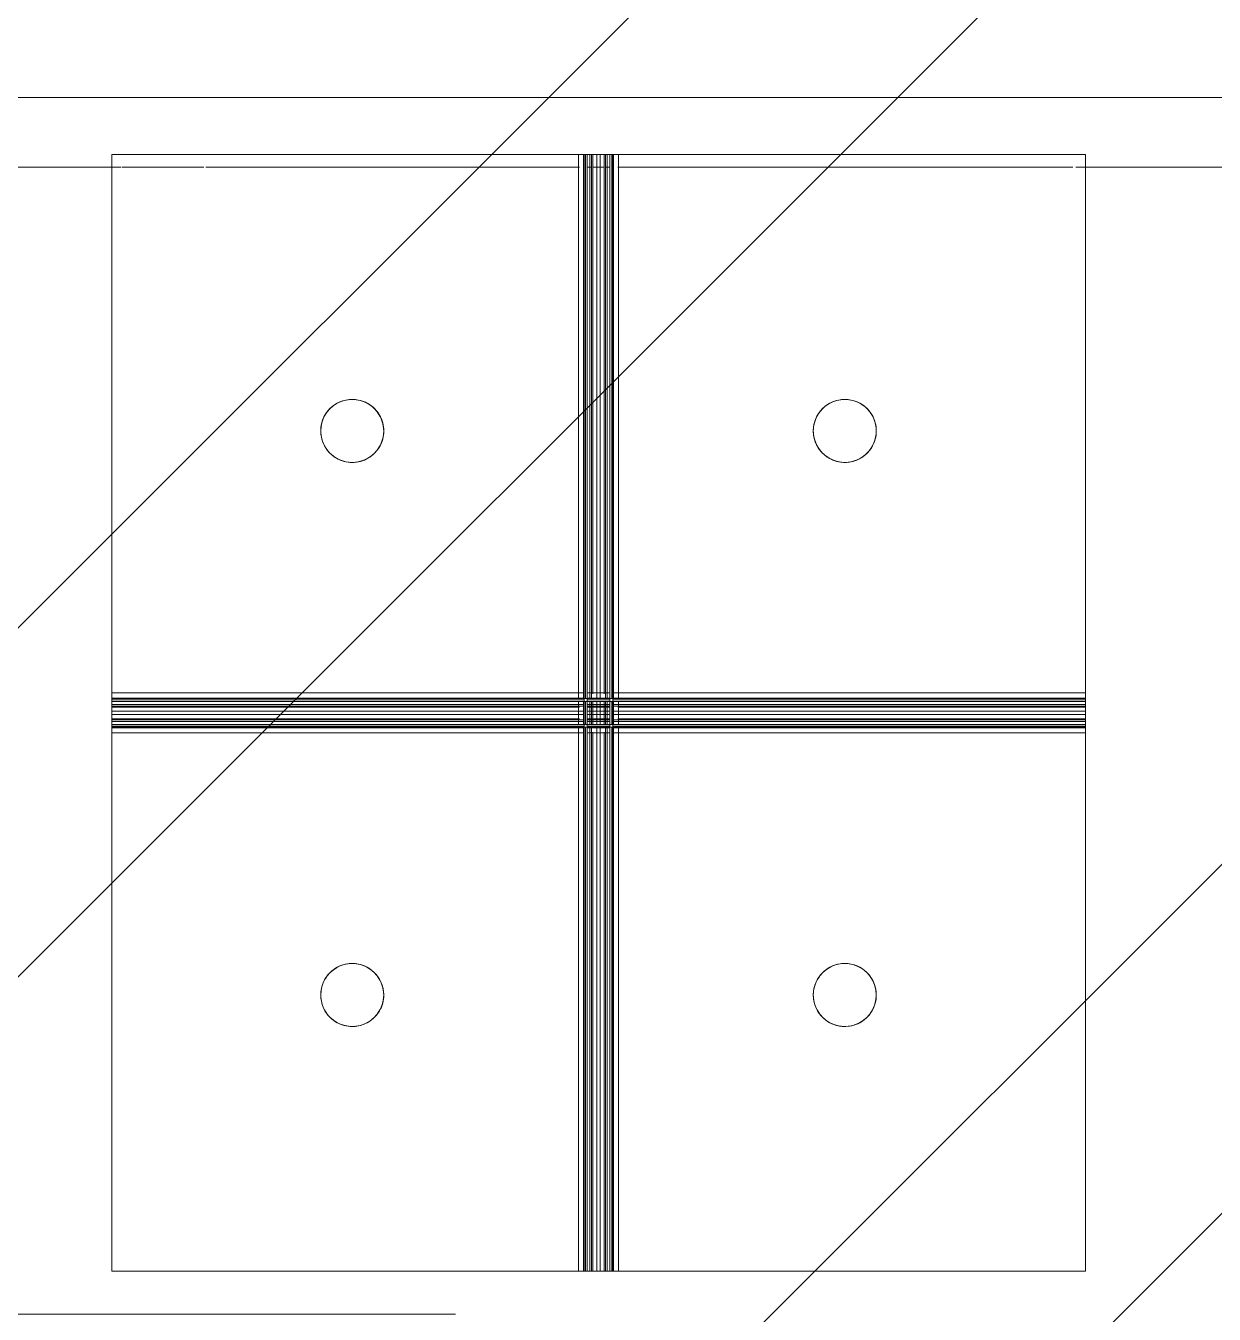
# Model space of a CAD drawing. Header units: millimetres. Extents: x -57519 to 497916, y -349472 to 446842.
# Drawn here: x 306728 to 308803, y 31607 to 33857 of the extents above; entities that cross this region are included whole.
import ezdxf

# ---------------------------------------------------------------- set-up
doc = ezdxf.new("R2010")
doc.units = ezdxf.units.MM
for name, color, linetype, lineweight in [('A-CLNG', 13, 'Continuous', 5), ('A-DETL-GENF', 92, 'Continuous', 5), ('A-FLOR', 192, 'Continuous', 5), ('A-FLOR-HRAL', 11, 'Continuous', 5), ('A-GLAZ-CURT', 52, 'Continuous', 20), ('E-LITE-EQPM', 33, 'Continuous', 5)]:
    doc.layers.add(name, color=color, linetype=linetype, lineweight=lineweight)

# ---------------------------------------------------------------- blocks, each defined once
blk = doc.blocks.new('System Panel - C4 Expanded Metal Mesh-V132-SITE COVERAGE')
at = {"layer": 'A-GLAZ-CURT', "lineweight": 5}
for p, q in [((58974.29296249109, 32637.48546005218), (58974.29296249109, 32643.98546005219)), ((58974.29296249109, 32643.98546005219), (58974.29296249109, 32637.48546005218)), ((58977.79296249121, 32647.48546005217), (58984.29296249121, 32647.48546005217)), ((58984.29296249121, 32647.48546005217), (58977.79296249121, 32647.48546005217)), ((58997.79296249121, 32647.48546005217), (59814.29296249128, 32647.48546005217)), ((59814.29296249128, 32647.48546005217), (58997.79296249121, 32647.48546005217)), ((59814.29296249128, 32643.98546005218), (59814.29296249128, 32637.48546005218)), ((59814.29296249128, 32637.48546005218), (59814.29296249128, 32643.98546005218)), ((58974.29296249109, 31682.48546005188), (58974.29296249109, 32623.98546005216)), ((58974.29296249109, 32623.98546005216), (58974.29296249109, 31682.48546005188)), ((59814.29296249128, 32623.98546005216), (59814.29296249128, 31682.48546005188)), ((59814.29296249128, 31682.48546005188), (59814.29296249128, 32623.98546005216)), ((58984.29296249121, 31682.48546005188), (58977.79296249121, 31682.48546005188)), ((58977.79296249121, 31682.48546005188), (58984.29296249121, 31682.48546005188)), ((59814.29296249128, 31682.48546005188), (58997.79296249121, 31682.48546005188)), ((58997.79296249121, 31682.48546005188), (59814.29296249128, 31682.48546005188))]:
    blk.add_line(p, q, dxfattribs=at)
for radius, start, end in [(54.9999999999709, 0, 180), (54.9999999999709, 0, 150.0000000000016), (54.99999999997816, 165.0000000000014, 180), (54.99999999997085, 150.0000000000014, 165.0000000000036), (54.9999999999709, 180, 0), (54.9999999999709, 180, 0)]:
    blk.add_arc((59394.29296249118, 32164.98546005213), radius, start, end, dxfattribs=at)
blk = doc.blocks.new('DLN_Face Base lighting-01 - 110mm _R_-V156-SITE COVERAGE')
at = {"layer": 'E-LITE-EQPM'}
for centre, radius, start, end in [((1.879029205272028e-11, 2.517303678671748e-11), 54.99999999999996, 60.00000000000009, 179.9999999999998), ((-6.150346898436965e-12, 2.528589590315711e-11), 55.00000000000004, 2.608054838800084e-13, 134.9999999998884), ((1.879029205272028e-11, 2.517303678671748e-11), 54.99999999999999, 15.00000000000025, 60.00000000000011), ((-6.150346898436965e-12, 2.528589590315711e-11), 55.00000000000004, 135.0000000003624, 179.9999999999998), ((1.879029205272028e-11, 2.517303678671748e-11), 55.00000000000005, 179.9999999999997, 194.9999999999997), ((-6.150346898436965e-12, 2.528589590315711e-11), 55.00000000000005, 179.9999999999997, 239.9999999999994), ((-6.150346898436965e-12, 2.528589590315711e-11), 54.99999999999996, 240.0000000000712, 359.9999999999993), ((1.879029205272028e-11, 2.517303678671748e-11), 55.00000000000004, 2.608054838800084e-13, 14.99999999975477), ((1.879029205272028e-11, 2.517303678671748e-11), 55.00000000000003, 344.9999999999992, 359.9999999999993), ((1.879029205272028e-11, 2.517303678671748e-11), 54.99999999999998, 195.0000000002628, 209.9999999999994), ((1.879029205272028e-11, 2.517303678671748e-11), 55.00000000000004, 329.9999999999993, 344.9999999997358), ((1.879029205272028e-11, 2.517303678671748e-11), 54.99999999999996, 210.0000000002782, 239.9999999999714), ((1.879029205272028e-11, 2.517303678671748e-11), 55.00000000000004, 299.9999999999993, 314.9999999999993), ((1.879029205272028e-11, 2.517303678671748e-11), 55.00000000000005, 314.9999999999993, 329.9999999997204), ((1.879029205272028e-11, 2.517303678671748e-11), 54.99999999999996, 240.0000000000472, 254.9999999999993), ((1.879029205272028e-11, 2.517303678671748e-11), 54.99999999999998, 255.0000000000217, 269.9999999999993), ((1.879029205272028e-11, 2.517303678671748e-11), 54.99999999999994, 270.0000000000216, 299.9999999999993)]:
    blk.add_arc(centre, radius, start, end, dxfattribs=at)
blk = doc.blocks.new('DLN_Face Base lighting-01 - 110mm _R_-V157-SITE COVERAGE')
at = {"layer": 'E-LITE-EQPM'}
for centre, radius, start, end in [((1.879029205272028e-11, 2.517303678671748e-11), 54.99999999999994, 89.99999999999999, 149.9999999998605), ((-6.150346898436965e-12, 2.528589590315711e-11), 55.00000000000001, 105, 134.9999999998884), ((-6.150346898436965e-12, 2.528589590315711e-11), 54.99999999999994, 89.99999999999999, 104.9999999999107), ((1.879029205272028e-11, 2.517303678671748e-11), 54.99999999999996, 60.00000000000009, 89.99999999995542), ((-6.150346898436965e-12, 2.528589590315711e-11), 54.99999999999998, 75.00000000000009, 89.99999999993311), ((-6.150346898436965e-12, 2.528589590315711e-11), 54.99999999999996, 60.00000000000009, 74.99999999995218), ((1.879029205272028e-11, 2.517303678671748e-11), 54.99999999999998, 15.00000000014393, 59.99999999997224), ((-6.150346898436965e-12, 2.528589590315711e-11), 54.99999999999996, 45.00000000000014, 59.99999999991644), ((-6.150346898436965e-12, 2.528589590315711e-11), 55.00000000000004, 134.9999999999999, 179.9999999999998), ((1.879029205272028e-11, 2.517303678671748e-11), 55.00000000000004, 149.9999999999999, 164.9999999998561), ((-6.150346898436965e-12, 2.528589590315711e-11), 55.00000000000004, 2.608054838800084e-13, 45.00000000000018), ((1.879029205272028e-11, 2.517303678671748e-11), 55.00000000000002, 164.9999999999998, 179.9999999999998), ((1.879029205272028e-11, 2.517303678671748e-11), 55.00000000000005, 179.9999999999997, 194.9999999998659), ((-6.150346898436965e-12, 2.528589590315711e-11), 55.00000000000005, 179.9999999999997, 254.9999999999994), ((-6.150346898436965e-12, 2.528589590315711e-11), 54.99999999999998, 255.0000000000886, 359.9999999999993), ((1.879029205272028e-11, 2.517303678671748e-11), 55.00000000000004, 2.608054838800084e-13, 15.00000000000021), ((1.879029205272028e-11, 2.517303678671748e-11), 55.00000000000002, 345.0000000001331, 359.9999999999993), ((1.879029205272028e-11, 2.517303678671748e-11), 54.99999999999996, 194.9999999999994, 209.9999999998317), ((1.879029205272028e-11, 2.517303678671748e-11), 55.00000000000005, 330.0000000001668, 344.9999999999992), ((1.879029205272028e-11, 2.517303678671748e-11), 54.99999999999996, 209.9999999999994, 239.9999999999714), ((1.879029205272028e-11, 2.517303678671748e-11), 55.00000000000002, 285.0000000000233, 329.9999999999993), ((1.879029205272028e-11, 2.517303678671748e-11), 54.99999999999996, 240.0000000000712, 269.9999999999993), ((1.879029205272028e-11, 2.517303678671748e-11), 54.99999999999995, 270.0000000000439, 284.9999999999993)]:
    blk.add_arc(centre, radius, start, end, dxfattribs=at)
blk = doc.blocks.new('DLN_Face Base lighting-01 - 110mm _R_-V216-SITE COVERAGE')
at = {"layer": 'E-LITE-EQPM'}
for centre, radius, start, end in [((-6.150346898436965e-12, -2.528589590315711e-11), 55.00000000000002, 104.9999999999999, 179.9999999999999), ((1.879029205272028e-11, -2.517303678671748e-11), 55.00000000000004, 120.0000000000278, 149.9999999999999), ((1.879029205272028e-11, -2.517303678671748e-11), 54.99999999999997, 29.99999999999994, 119.999999999952), ((-6.150346898436965e-12, -2.528589590315711e-11), 55.00000000000004, 359.9999999999996, 104.999999999933), ((1.879029205272028e-11, -2.517303678671748e-11), 55.00000000000004, 150.0000000001196, 179.9999999999999), ((1.879029205272028e-11, -2.517303678671748e-11), 55.00000000000004, 359.9999999999996, 29.99999999988022), ((1.879029205272028e-11, -2.517303678671748e-11), 55.00000000000004, 179.9999999999998, 284.9999999999992), ((-6.150346898436965e-12, -2.528589590315711e-11), 55.00000000000004, 179.9999999999998, 359.9999999999989), ((1.879029205272028e-11, -2.517303678671748e-11), 55.00000000000005, 299.999999999999, 359.999999999999), ((1.879029205272028e-11, -2.517303678671748e-11), 55.00000000000003, 285.0000000000231, 299.999999999999)]:
    blk.add_arc(centre, radius, start, end, dxfattribs=at)
blk = doc.blocks.new('DLN_Face Base lighting-01 - 110mm _R_-V217-SITE COVERAGE')
at = {"layer": 'E-LITE-EQPM'}
for centre, radius, start, end in [((-6.150346898436965e-12, -2.528589590315711e-11), 54.99999999999997, 29.99999999999994, 179.9999999999999), ((1.879029205272028e-11, -2.517303678671748e-11), 55.00000000000004, 120.0000000000278, 149.9999999999999), ((1.879029205272028e-11, -2.517303678671748e-11), 54.99999999999996, 59.99999999999991, 119.999999999952), ((1.879029205272028e-11, -2.517303678671748e-11), 54.99999999999997, 29.99999999999994, 59.99999999997203), ((1.879029205272028e-11, -2.517303678671748e-11), 55.00000000000004, 150.0000000001196, 179.9999999999999), ((1.879029205272028e-11, -2.517303678671748e-11), 55.00000000000004, 359.9999999999996, 29.99999999988022), ((-6.150346898436965e-12, -2.528589590315711e-11), 55.00000000000004, 359.9999999999996, 29.99999999988022), ((1.879029205272028e-11, -2.517303678671748e-11), 55.00000000000004, 179.9999999999998, 299.9999999999991), ((-6.150346898436965e-12, -2.528589590315711e-11), 55.00000000000004, 179.9999999999998, 329.9999999999154), ((1.879029205272028e-11, -2.517303678671748e-11), 55.00000000000005, 299.999999999999, 359.999999999999), ((-6.150346898436965e-12, -2.528589590315711e-11), 55.00000000000004, 329.999999999999, 359.999999999999)]:
    blk.add_arc(centre, radius, start, end, dxfattribs=at)
blk = doc.blocks.new('System Panel - C4 Expanded Metal Mesh-V360-SITE COVERAGE')
at = {"layer": 'A-GLAZ-CURT', "lineweight": 5}
for p, q in [((58974.29296249109, 32690.98546005215), (58974.29296249109, 33632.48546005246)), ((58974.29296249109, 33632.48546005246), (58974.29296249109, 32690.98546005215)), ((58977.79296249121, 33632.48546005246), (58984.29296249118, 33632.48546005246)), ((58984.29296249118, 33632.48546005246), (58977.79296249121, 33632.48546005246)), ((58997.79296249121, 33632.48546005246), (59814.29296249128, 33632.48546005246)), ((59814.29296249128, 33632.48546005246), (58997.79296249121, 33632.48546005246)), ((59814.29296249128, 33632.48546005246), (59814.29296249128, 32690.98546005215)), ((59814.29296249128, 32690.98546005215), (59814.29296249128, 33632.48546005246)), ((58974.29296249109, 32670.98546005217), (58974.29296249109, 32677.48546005215)), ((58974.29296249109, 32677.48546005215), (58974.29296249109, 32670.98546005217)), ((59814.29296249128, 32677.48546005215), (59814.29296249128, 32670.98546005217)), ((59814.29296249128, 32670.98546005217), (59814.29296249128, 32677.48546005215)), ((58984.29296249118, 32667.48546005216), (58977.79296249121, 32667.48546005216)), ((58977.79296249121, 32667.48546005216), (58984.29296249118, 32667.48546005216)), ((59814.29296249128, 32667.48546005217), (58997.79296249121, 32667.48546005216)), ((58997.79296249121, 32667.48546005216), (59814.29296249128, 32667.48546005217))]:
    blk.add_line(p, q, dxfattribs=at)
for radius, start, end in [(54.9999999999709, 0, 180), (54.9999999999709, 120, 180), (54.99999999997715, 105.0000000000048, 119.9999999999972), (54.99999999997113, 90, 105.000000000006), (54.9999999999709, 75.00000000000087, 90), (54.99999999996925, 59.99999999999997, 75.00000000000088), (54.99999999997715, 44.99999999999793, 60.00000000000282), (54.99999999998099, 0, 44.99999999999999), (54.9999999999709, 180, 0), (54.99999999997113, 180, 345.0000000000018), (54.9999999999709, 345.0000000000024, 0)]:
    blk.add_arc((59394.29296249118, 33149.98546005242), radius, start, end, dxfattribs=at)
blk = doc.blocks.new('System Panel - C4 Expanded Metal Mesh-V384-SITE COVERAGE')
at = {"layer": 'A-GLAZ-CURT', "lineweight": 5}
for p, q in [((58114.2929624911, 32647.48546005217), (58264.2929624914, 32647.48546005217)), ((58264.2929624914, 32647.48546005217), (58114.2929624911, 32647.48546005217)), ((58114.2929624911, 32637.48546005216), (58114.2929624911, 32643.98546005216)), ((58114.2929624911, 32643.98546005216), (58114.2929624911, 32637.48546005216)), ((58264.2929624914, 32647.48546005217), (58930.79296249117, 32647.48546005217)), ((58930.79296249117, 32647.48546005217), (58264.2929624914, 32647.48546005217)), ((58944.29296249117, 32647.48546005217), (58950.79296249119, 32647.48546005217)), ((58950.79296249119, 32647.48546005217), (58944.29296249117, 32647.48546005217)), ((58954.29296249127, 32643.98546005217), (58954.29296249127, 32637.48546005216)), ((58954.29296249127, 32637.48546005216), (58954.29296249127, 32643.98546005217)), ((58114.2929624911, 31682.48546005188), (58114.2929624911, 32623.98546005216)), ((58114.2929624911, 32623.98546005216), (58114.2929624911, 31682.48546005188)), ((58954.29296249127, 32623.98546005217), (58954.29296249127, 31682.48546005188)), ((58954.29296249127, 31682.48546005188), (58954.29296249127, 32623.98546005217)), ((58264.2929624914, 31682.48546005188), (58114.2929624911, 31682.48546005188)), ((58114.2929624911, 31682.48546005188), (58264.2929624914, 31682.48546005188)), ((58930.79296249118, 31682.48546005188), (58264.2929624914, 31682.48546005188)), ((58264.2929624914, 31682.48546005188), (58930.79296249118, 31682.48546005188)), ((58950.7929624912, 31682.48546005188), (58944.29296249118, 31682.48546005188)), ((58944.29296249118, 31682.48546005188), (58950.7929624912, 31682.48546005188))]:
    blk.add_line(p, q, dxfattribs=at)
for start, end in [(0, 180), (0, 180), (180, 0), (180, 0)]:
    blk.add_arc((58534.29296249118, 32164.98546005214), 54.9999999999709, start, end, dxfattribs=at)
blk = doc.blocks.new('System Panel - C4 Expanded Metal Mesh-15055318-SITE COVERAGE')
at = {"layer": 'A-GLAZ-CURT', "lineweight": 5}
for p, q in [((54114.29296249084, 32690.98546005219), (54114.29296249083, 33632.48546005219)), ((54114.29296249083, 33632.48546005219), (54264.29296249113, 33632.48546005219)), ((54264.29296249113, 33632.48546005219), (54114.29296249083, 33632.48546005219)), ((54114.29296249083, 33632.48546005219), (54114.29296249084, 32690.98546005219)), ((54264.29296249113, 33632.48546005219), (54930.79296249121, 33632.48546005219)), ((54930.79296249121, 33632.48546005219), (54264.29296249113, 33632.48546005219)), ((54944.2929624912, 33632.48546005219), (54950.79296249121, 33632.48546005219)), ((54950.79296249121, 33632.48546005219), (54944.2929624912, 33632.48546005219)), ((54954.292962491, 33632.48546005219), (54954.29296249101, 32690.98546005219)), ((54954.29296249101, 32690.98546005219), (54954.292962491, 33632.48546005219)), ((54114.29296249084, 32670.98546005219), (54114.29296249084, 32677.48546005219)), ((54114.29296249084, 32677.48546005219), (54114.29296249084, 32670.98546005219)), ((54954.29296249101, 32677.4854600522), (54954.29296249101, 32670.98546005219)), ((54954.29296249101, 32670.98546005219), (54954.29296249101, 32677.4854600522)), ((54264.29296249114, 32667.48546005218), (54114.29296249084, 32667.48546005218)), ((54114.29296249084, 32667.48546005218), (54264.29296249114, 32667.48546005218)), ((54930.79296249121, 32667.48546005218), (54264.29296249114, 32667.48546005218)), ((54264.29296249114, 32667.48546005218), (54930.79296249121, 32667.48546005218)), ((54950.79296249121, 32667.48546005218), (54944.2929624912, 32667.48546005218)), ((54944.2929624912, 32667.48546005218), (54950.79296249121, 32667.48546005218))]:
    blk.add_line(p, q, dxfattribs=at)
for radius, start, end in [(54.99999999997453, 359.9999999999959, 179.9999999999962), (54.9999999999709, 0, 180), (54.9999999999709, 180, 0), (54.9999999999709, 180, 0)]:
    blk.add_arc((54534.29296249091, 33149.98546005207), radius, start, end, dxfattribs=at)
blk = doc.blocks.new('Ceilings 8 - Ceilings 8-14169185-SITE COVERAGE')
at = {"layer": 'A-CLNG'}
for p, q in [((58929.29296249126, 33632.48546005224), (58929.29296249126, 32682.48546005222)), ((58929.34407375176, 33632.48546005218), (58929.29296249119, 33632.48546005218)), ((58929.29296249119, 33632.48546005218), (58930.79296249119, 33632.48546005218)), ((58930.79296249119, 33632.48546005218), (58929.34407375176, 33632.48546005218)), ((58930.79296249119, 33632.48546005218), (58939.29296249118, 33632.48546005218)), ((58933.79296249118, 33632.48546005218), (58932.29296249118, 33632.48546005218)), ((58932.29296249118, 33632.48546005218), (58933.79296249118, 33632.48546005218)), ((58939.29296249118, 33632.48546005218), (58933.79296249118, 33632.48546005218)), ((58933.79296249118, 33632.48546005218), (58936.79296249118, 33632.48546005218)), ((58936.79296249118, 33632.48546005218), (58938.29296249118, 33632.48546005218)), ((58938.29296249125, 33632.48546005224), (58938.29296249125, 32690.98546005222)), ((58938.29296249118, 33632.48546005218), (58939.79296249118, 33632.48546005218)), ((58939.29296249118, 33632.48546005218), (58989.29296249118, 33632.48546005218)), ((58939.29296249118, 32682.48546005217), (58939.29296249118, 33632.48546005218)), ((58939.29296249118, 31682.48546005218), (58939.29296249118, 33632.48546005218)), ((58939.29296249118, 32690.98546005215), (58939.29296249118, 33632.48546005218)), ((58939.29296249118, 32690.98546005215), (58939.29296249118, 33632.48546005218)), ((58941.29296249118, 33632.48546005218), (58939.79296249118, 33632.48546005218)), ((58941.29296249118, 32690.98546005215), (58941.29296249118, 33632.48546005218)), ((58961.29296249119, 33632.48546005218), (58944.29296249118, 33632.48546005218)), ((58944.29296249117, 33632.48546005218), (58950.79296249118, 33632.48546005218)), ((58984.29296249118, 33632.48546005218), (58944.29296249118, 33632.48546005218)), ((58944.29296249118, 33632.48546005218), (58984.29296249118, 33632.48546005218)), ((58944.29296249118, 32682.48546005217), (58944.29296249118, 33632.48546005218)), ((58944.29296249118, 32682.48546005217), (58944.29296249118, 33632.48546005218)), ((58954.29296249119, 33632.48546005218), (58949.29296249119, 33632.48546005218)), ((58949.29296249118, 32690.98546005215), (58949.29296249118, 33632.48546005218)), ((58949.29296249119, 33625.87587101098), (58949.29296249119, 32690.98546005215)), ((58950.79296249119, 33632.48546005218), (58952.29296249119, 33632.48546005218)), ((58952.29296249128, 32690.98546005222), (58952.29296249128, 33632.48546005224)), ((58952.29296249119, 33632.48546005218), (58954.29296249119, 33632.48546005218)), ((58952.29296249119, 32690.98546005215), (58952.29296249119, 33632.48546005218)), ((58954.29296249119, 32690.98546005215), (58954.29296249119, 33632.48546005218)), ((58954.29296249119, 32690.98546005215), (58954.29296249119, 33632.48546005218)), ((58967.29296249119, 33632.48546005218), (58961.29296249119, 33632.48546005218)), ((58961.29296249119, 32690.98546005215), (58961.29296249119, 33632.48546005218)), ((58961.29296249119, 32690.98546005215), (58961.29296249119, 33632.48546005218)), ((58984.29296249117, 33632.48546005218), (58967.29296249119, 33632.48546005218)), ((58967.29296249119, 32690.98546005215), (58967.29296249119, 33632.48546005218)), ((58967.29296249119, 32690.98546005215), (58967.29296249119, 33632.48546005218)), ((58979.29296249118, 33632.48546005218), (58974.29296249118, 33632.48546005218)), ((58974.29296249118, 33632.48546005218), (58976.29296249118, 33632.48546005218)), ((58974.29296249118, 32690.98546005215), (58974.29296249118, 33632.48546005218)), ((58974.29296249118, 32690.98546005215), (58974.29296249118, 33632.48546005218)), ((58976.29296249124, 33632.48546005224), (58976.29296249124, 32690.98546005222)), ((58976.29296249118, 33632.48546005218), (58977.79296249118, 33632.48546005218)), ((58976.29296249118, 32690.98546005215), (58976.29296249118, 33632.48546005218)), ((58977.79296249119, 33632.48546005218), (58984.29296249117, 33632.48546005218)), ((58979.29296249118, 32690.98546005215), (58979.29296249118, 33632.48546005218)), ((58979.29296249118, 32690.98546005215), (58979.29296249118, 33625.87587101121)), ((58984.29296249119, 33632.48546005218), (58984.29296249119, 32682.48546005217)), ((58984.29296249119, 32682.48546005217), (58984.29296249119, 33632.48546005218)), ((58987.73230231941, 33632.48546005218), (58987.29296249119, 33632.48546005218)), ((58987.29296249119, 32690.98546005215), (58987.29296249119, 33632.48546005218)), ((58988.79296249119, 33632.48546005218), (58987.73230231941, 33632.48546005218)), ((58988.79296249119, 33632.48546005218), (58990.29296249119, 33632.48546005218)), ((58989.29296249119, 33632.48546005218), (58997.79296249119, 33632.48546005218)), ((58994.79296249119, 33632.48546005218), (58989.29296249119, 33632.48546005218)), ((58989.29296249119, 31682.48546005218), (58989.29296249119, 33632.48546005218)), ((58989.29296249119, 32682.48546005217), (58989.29296249119, 33632.48546005218)), ((58989.29296249119, 32690.98546005215), (58989.29296249119, 33632.48546005218)), ((58989.29296249118, 32690.98546005215), (58989.29296249118, 33632.48546005218)), ((58990.29296249127, 32690.98546005222), (58990.29296249127, 33632.48546005224)), ((58990.29296249119, 33632.48546005218), (58991.79296249119, 33632.48546005218)), ((58991.79296249119, 33632.48546005218), (58994.79296249119, 33632.48546005218)), ((58994.79296249119, 33632.48546005218), (58996.29296249119, 33632.48546005218)), ((58996.29296249119, 33632.48546005218), (58994.79296249119, 33632.48546005218)), ((58997.79296249119, 33632.48546005218), (58999.29296249119, 33632.48546005218)), ((58999.24185123062, 33632.48546005218), (58997.79296249119, 33632.48546005218)), ((58999.29296249119, 33632.48546005218), (58999.24185123062, 33632.48546005218)), ((58999.29296249125, 32682.48546005222), (58999.29296249125, 33632.48546005224)), ((58939.29296249126, 32692.48546005222), (58114.29296249123, 32692.48546005222)), ((58114.29296249116, 32692.28449815784), (58114.29296249116, 32692.48546005216)), ((58114.29296249116, 32692.48546005216), (58114.29296249116, 32692.43434879159)), ((58114.29296249116, 32692.43434879159), (58114.29296249116, 32690.98546005216)), ((58114.29296249116, 32690.98546005216), (58114.29296249116, 32692.28449815784)), ((58114.29296249116, 32682.48546005216), (58114.29296249116, 32690.98546005216)), ((58114.29296249116, 32687.98546005216), (58114.29296249116, 32689.48546005216)), ((58114.29296249116, 32689.48546005216), (58114.29296249116, 32687.98546005216)), ((58114.29296249116, 32684.98546005216), (58114.29296249116, 32687.98546005216)), ((58114.29296249116, 32687.98546005216), (58114.29296249116, 32682.48546005216)), ((58114.29296249116, 32683.48546005216), (58114.29296249116, 32684.98546005216)), ((58930.79296249126, 32683.4854600522), (58114.29296249123, 32683.4854600522)), ((58114.29296249116, 32681.98546005216), (58114.29296249116, 32683.48546005216)), ((58114.29296249116, 32632.48546005216), (58114.29296249116, 32682.48546005216)), ((59814.29296249117, 32682.48546005216), (58114.29296249116, 32682.48546005216)), ((58939.29296249119, 32682.48546005216), (58114.29296249116, 32682.48546005216)), ((58930.79296249117, 32682.48546005216), (58114.29296249116, 32682.48546005216)), ((58930.79296249117, 32682.48546005216), (58114.29296249116, 32682.48546005216)), ((58114.29296249116, 32681.98546005216), (58114.29296249116, 32680.48546005216)), ((58930.79296249117, 32680.48546005216), (58114.29296249116, 32680.48546005216)), ((58114.29296249116, 32670.98546005216), (58114.29296249116, 32677.48546005215)), ((58114.29296249116, 32677.48546005215), (58114.29296249116, 32660.48546005216)), ((58114.29296249116, 32677.48546005216), (58114.29296249116, 32637.48546005216)), ((58114.29296249116, 32637.48546005216), (58114.29296249116, 32677.48546005216)), ((58114.29296249116, 32677.48546005216), (58939.29296249119, 32677.48546005216)), ((58939.29296249119, 32677.48546005216), (58114.29296249116, 32677.48546005216)), ((58114.29296249116, 32672.48546005216), (58114.29296249116, 32667.48546005216)), ((58930.79296249117, 32672.48546005216), (58114.29296249116, 32672.48546005216)), ((58114.29296249116, 32669.48546005216), (58114.29296249116, 32670.98546005216)), ((58266.73657351107, 32672.48546005216), (58118.38492515914, 32672.48546005216)), ((58930.79296249117, 32672.48546005216), (58267.60283913528, 32672.48546005216)), ((58929.29296249126, 32677.4854600522), (58929.29296249126, 32637.48546005221)), ((58939.29296249126, 32683.4854600522), (58930.79296249126, 32683.4854600522)), ((58939.29296249119, 32682.48546005216), (58930.79296249117, 32682.48546005216)), ((58939.29296249119, 32682.48546005216), (58930.79296249117, 32682.48546005216)), ((58939.29296249119, 32680.48546005216), (58930.79296249117, 32680.48546005216)), ((58939.29296249119, 32672.48546005216), (58930.79296249117, 32672.48546005216)), ((58938.29296249125, 32690.98546005222), (58938.29296249125, 32682.48546005222)), ((58938.29296249125, 32677.4854600522), (58938.29296249125, 32637.48546005221)), ((58939.29296249118, 32682.48546005217), (58939.29296249118, 32690.98546005215)), ((58939.29296249118, 32682.48546005217), (58939.29296249118, 32690.98546005215)), ((58939.29296249118, 32637.48546005215), (58939.29296249118, 32677.48546005216)), ((58939.29296249118, 32637.48546005215), (58939.29296249118, 32677.48546005216)), ((58939.29296249118, 32637.48546005215), (58939.29296249118, 32677.48546005216)), ((58939.29296249119, 32677.48546005216), (58989.29296249119, 32677.48546005216)), ((58989.29296249119, 32677.48546005216), (58939.29296249119, 32677.48546005216)), ((58941.29296249118, 32682.48546005217), (58941.29296249118, 32690.98546005215)), ((58941.29296249118, 32670.98546005218), (58941.29296249118, 32677.48546005216)), ((58941.29296249118, 32643.98546005216), (58941.29296249118, 32670.98546005218)), ((58984.29296249124, 32692.48546005222), (58944.29296249124, 32692.48546005222)), ((58984.29296249124, 32683.4854600522), (58944.29296249124, 32683.4854600522)), ((58944.29296249118, 32632.48546005216), (58944.29296249118, 32682.48546005217)), ((58944.29296249118, 32632.48546005216), (58944.29296249118, 32682.48546005217)), ((58984.29296249118, 32682.48546005217), (58944.29296249117, 32682.48546005216)), ((58984.29296249118, 32682.48546005216), (58944.29296249117, 32682.48546005216)), ((58984.29296249118, 32682.48546005216), (58944.29296249117, 32682.48546005216)), ((58950.7929624912, 32680.48546005216), (58944.29296249117, 32680.48546005216)), ((58950.7929624912, 32672.48546005216), (58944.29296249117, 32672.48546005216)), ((58949.29296249118, 32682.48546005217), (58949.29296249118, 32690.98546005215)), ((58949.29296249118, 32670.98546005218), (58949.29296249118, 32677.48546005216)), ((58949.29296249118, 32643.98546005216), (58949.29296249118, 32670.98546005218)), ((58977.79296249119, 32680.48546005217), (58950.7929624912, 32680.48546005216)), ((58977.79296249119, 32672.48546005217), (58950.7929624912, 32672.48546005216)), ((58952.29296249128, 32682.48546005222), (58952.29296249128, 32690.98546005222)), ((58952.29296249128, 32637.48546005221), (58952.29296249128, 32677.4854600522)), ((58952.29296249119, 32670.98546005218), (58952.29296249119, 32677.48546005216)), ((58952.29296249119, 32643.98546005216), (58952.29296249119, 32670.98546005218)), ((58954.29296249119, 32670.98546005218), (58954.29296249119, 32677.48546005216)), ((58954.29296249119, 32670.98546005218), (58954.29296249119, 32677.48546005216)), ((58974.29296249108, 32672.48546005217), (58954.29296249127, 32672.48546005216)), ((58954.29296249119, 32643.98546005216), (58954.29296249119, 32670.98546005218)), ((58961.29296249119, 32682.48546005217), (58961.29296249119, 32690.98546005215)), ((58961.29296249119, 32670.98546005218), (58961.29296249119, 32677.48546005216)), ((58961.29296249119, 32637.48546005215), (58961.29296249119, 32677.48546005216)), ((58967.29296249119, 32682.48546005217), (58967.29296249119, 32690.98546005215)), ((58967.29296249119, 32637.48546005218), (58967.29296249119, 32677.48546005216)), ((58967.29296249119, 32670.98546005218), (58967.29296249119, 32677.48546005216)), ((58974.29296249118, 32670.98546005218), (58974.29296249118, 32677.48546005216)), ((58974.29296249118, 32670.98546005218), (58974.29296249118, 32677.48546005216)), ((58974.29296249118, 32643.98546005218), (58974.29296249118, 32670.98546005218)), ((58976.29296249124, 32690.98546005222), (58976.29296249124, 32682.48546005222)), ((58976.29296249124, 32677.4854600522), (58976.29296249124, 32637.48546005221)), ((58976.29296249118, 32670.98546005218), (58976.29296249118, 32677.48546005216)), ((58976.29296249118, 32643.98546005218), (58976.29296249118, 32670.98546005218)), ((58984.29296249118, 32680.48546005217), (58977.79296249119, 32680.48546005217)), ((58984.29296249118, 32672.48546005217), (58977.79296249119, 32672.48546005217)), ((58979.29296249118, 32682.48546005217), (58979.29296249118, 32690.98546005215)), ((58979.29296249118, 32670.98546005218), (58979.29296249118, 32677.48546005216)), ((58979.29296249118, 32643.98546005218), (58979.29296249118, 32670.98546005218)), ((58984.29296249119, 32682.48546005217), (58984.29296249119, 32632.48546005218)), ((58984.29296249119, 32632.48546005218), (58984.29296249119, 32682.48546005217)), ((58987.29296249119, 32682.48546005217), (58987.29296249119, 32690.98546005215)), ((58987.29296249119, 32670.98546005218), (58987.29296249119, 32677.48546005216)), ((58987.29296249119, 32643.98546005218), (58987.29296249119, 32670.98546005218)), ((59814.29296249126, 32692.48546005222), (58989.29296249125, 32692.48546005222)), ((58989.29296249119, 32682.48546005217), (58989.29296249119, 32690.98546005215)), ((58989.29296249118, 32682.48546005217), (58989.29296249118, 32690.98546005215)), ((58997.79296249126, 32683.4854600522), (58989.29296249125, 32683.4854600522)), ((59814.29296249117, 32682.48546005217), (58989.29296249119, 32682.48546005217)), ((58997.7929624912, 32682.48546005216), (58989.29296249119, 32682.48546005216)), ((58997.7929624912, 32682.48546005216), (58989.29296249119, 32682.48546005216)), ((58997.7929624912, 32680.48546005217), (58989.29296249119, 32680.48546005217)), ((58989.29296249119, 32637.48546005218), (58989.29296249119, 32677.48546005216)), ((58989.29296249119, 32637.48546005218), (58989.29296249119, 32677.48546005216)), ((58989.29296249118, 32637.48546005218), (58989.29296249118, 32677.48546005216)), ((58989.29296249119, 32677.48546005216), (59814.29296249117, 32677.48546005216)), ((59814.29296249117, 32677.48546005216), (58989.29296249119, 32677.48546005216)), ((58997.7929624912, 32672.48546005217), (58989.29296249119, 32672.48546005217)), ((58990.29296249127, 32682.48546005222), (58990.29296249127, 32690.98546005222)), ((58990.29296249127, 32637.48546005221), (58990.29296249127, 32677.4854600522)), ((59814.29296249126, 32683.48546005223), (58997.79296249126, 32683.4854600522)), ((59814.29296249117, 32682.48546005216), (58997.7929624912, 32682.48546005216)), ((59814.29296249117, 32682.48546005216), (58997.7929624912, 32682.48546005216)), ((59814.29296249117, 32680.48546005217), (58997.7929624912, 32680.48546005217)), ((59814.29296249117, 32672.48546005217), (58997.7929624912, 32672.48546005217)), ((59809.38068178951, 32672.48546005217), (58997.7929624912, 32672.48546005217)), ((58999.29296249125, 32637.48546005221), (58999.29296249125, 32677.4854600522)), ((59814.29296249117, 32692.4343487916), (59814.29296249117, 32692.48546005217)), ((59814.29296249117, 32692.48546005217), (59814.29296249117, 32690.98546005217)), ((59814.29296249117, 32690.98546005217), (59814.29296249117, 32692.4343487916)), ((59814.29296249117, 32690.98546005217), (59814.29296249117, 32682.48546005217)), ((59814.29296249117, 32687.98546005217), (59814.29296249117, 32689.48546005217)), ((59814.29296249117, 32689.48546005217), (59814.29296249117, 32687.98546005217)), ((59814.29296249117, 32682.48546005217), (59814.29296249117, 32687.98546005217)), ((59814.29296249117, 32687.98546005217), (59814.29296249117, 32684.98546005217)), ((59814.29296249117, 32684.98546005216), (59814.29296249117, 32683.48546005216)), ((59814.29296249117, 32683.48546005216), (59814.29296249117, 32681.98546005216)), ((59814.29296249117, 32682.48546005217), (59814.29296249117, 32632.48546005217)), ((59814.29296249117, 32680.48546005216), (59814.29296249117, 32681.98546005216)), ((59814.29296249117, 32660.48546005216), (59814.29296249117, 32677.48546005215)), ((59814.29296249117, 32677.48546005216), (59814.29296249117, 32670.98546005217)), ((59814.29296249117, 32677.48546005216), (59814.29296249117, 32637.48546005216)), ((59814.29296249117, 32637.48546005216), (59814.29296249117, 32677.48546005216)), ((59814.29296249117, 32667.48546005217), (59814.29296249117, 32672.48546005217)), ((59814.29296249117, 32670.98546005217), (59814.29296249117, 32669.48546005217)), ((58114.29296249123, 32669.4854600522), (58930.79296249126, 32669.4854600522)), ((58114.29296249116, 32667.48546005216), (58114.29296249116, 32669.48546005216)), ((58930.79296249117, 32669.48546005216), (58114.29296249116, 32669.48546005216)), ((58930.79296249117, 32667.48546005216), (58114.29296249116, 32667.48546005216)), ((58930.79296249117, 32667.48546005216), (58114.29296249116, 32667.48546005216)), ((58114.29296249116, 32660.48546005216), (58114.29296249116, 32654.48546005216)), ((58930.79296249117, 32660.48546005216), (58114.29296249116, 32660.48546005216)), ((58930.79296249117, 32660.48546005216), (58114.29296249116, 32660.48546005216)), ((58114.29296249116, 32654.48546005216), (58114.29296249116, 32637.48546005216)), ((58930.79296249117, 32654.48546005216), (58114.29296249116, 32654.48546005216)), ((58930.79296249117, 32654.48546005216), (58114.29296249116, 32654.48546005216)), ((58930.79296249126, 32669.4854600522), (58939.29296249126, 32669.4854600522)), ((58939.29296249119, 32660.48546005216), (58930.79296249117, 32660.48546005216)), ((58939.29296249119, 32654.48546005216), (58930.79296249117, 32654.48546005216)), ((58944.29296249124, 32669.4854600522), (58984.29296249124, 32669.4854600522)), ((58950.7929624912, 32669.48546005216), (58944.29296249117, 32669.48546005216)), ((58950.7929624912, 32667.48546005216), (58944.29296249117, 32667.48546005216)), ((58950.7929624912, 32667.48546005216), (58944.29296249117, 32667.48546005216)), ((58984.29296249118, 32660.48546005216), (58944.29296249117, 32660.48546005216)), ((58950.7929624912, 32660.48546005216), (58944.29296249117, 32660.48546005216)), ((58950.7929624912, 32654.48546005216), (58944.29296249117, 32654.48546005216)), ((58984.29296249119, 32654.48546005217), (58944.29296249117, 32654.48546005216)), ((58949.29296249119, 32667.48546005217), (58949.29296249119, 32647.48546005216)), ((58977.79296249119, 32669.48546005217), (58950.7929624912, 32669.48546005216)), ((58977.79296249119, 32667.48546005217), (58950.7929624912, 32667.48546005216)), ((58954.29296249119, 32647.48546005216), (58954.29296249119, 32667.48546005217)), ((58974.29296249108, 32667.48546005217), (58954.29296249127, 32667.48546005216)), ((58974.29296249118, 32660.48546005216), (58954.29296249121, 32660.48546005216)), ((58974.29296249118, 32654.48546005217), (58954.29296249121, 32654.48546005216)), ((58961.29296249119, 32647.48546005216), (58961.29296249119, 32667.48546005217)), ((58967.29296249119, 32647.48546005216), (58967.29296249119, 32667.48546005217)), ((58974.29296249118, 32647.48546005216), (58974.29296249118, 32667.48546005217)), ((58984.29296249118, 32669.48546005217), (58977.79296249119, 32669.48546005217)), ((58984.29296249118, 32667.48546005217), (58977.79296249119, 32667.48546005217)), ((58984.29296249118, 32667.48546005217), (58977.79296249119, 32667.48546005217)), ((58984.29296249118, 32660.48546005216), (58977.79296249119, 32660.48546005216)), ((58984.29296249119, 32654.48546005217), (58977.79296249119, 32654.48546005217)), ((58979.29296249118, 32647.48546005216), (58979.29296249118, 32667.48546005217)), ((58989.29296249125, 32669.4854600522), (58997.79296249126, 32669.4854600522)), ((58997.7929624912, 32660.48546005216), (58989.29296249119, 32660.48546005216)), ((58997.7929624912, 32654.48546005217), (58989.29296249119, 32654.48546005217)), ((58997.79296249126, 32669.4854600522), (59814.29296249126, 32669.4854600522)), ((59814.29296249117, 32669.48546005217), (58997.7929624912, 32669.48546005217)), ((59814.29296249117, 32667.48546005217), (58997.7929624912, 32667.48546005217)), ((59814.29296249117, 32667.48546005217), (58997.7929624912, 32667.48546005217)), ((59814.29296249117, 32660.48546005216), (58997.7929624912, 32660.48546005216)), ((59814.29296249117, 32660.48546005216), (58997.7929624912, 32660.48546005216)), ((59814.29296249117, 32654.48546005217), (58997.7929624912, 32654.48546005217)), ((59814.29296249117, 32654.48546005217), (58997.7929624912, 32654.48546005217)), ((59814.29296249117, 32669.48546005217), (59814.29296249117, 32667.48546005217)), ((59814.29296249117, 32654.48546005217), (59814.29296249117, 32660.48546005216)), ((59814.29296249117, 32637.48546005216), (59814.29296249117, 32654.48546005217)), ((58114.29296249116, 32645.48546005216), (58114.29296249116, 32647.48546005216)), ((58114.29296249116, 32647.48546005216), (58114.29296249116, 32642.48546005216)), ((58930.79296249117, 32647.48546005216), (58114.29296249116, 32647.48546005216)), ((58930.79296249117, 32647.48546005216), (58114.29296249116, 32647.48546005216)), ((58930.79296249126, 32645.48546005221), (58114.29296249123, 32645.48546005221)), ((58114.29296249116, 32643.98546005216), (58114.29296249116, 32645.48546005216)), ((58930.79296249117, 32645.48546005216), (58114.29296249116, 32645.48546005216)), ((58114.29296249116, 32637.48546005215), (58114.29296249116, 32643.98546005216)), ((58930.79296249117, 32642.48546005216), (58114.29296249116, 32642.48546005216)), ((58939.29296249119, 32637.48546005216), (58114.29296249116, 32637.48546005216)), ((58939.29296249119, 32637.48546005216), (58114.29296249116, 32637.48546005216)), ((58114.29296249116, 32634.48546005216), (58114.29296249116, 32632.98546005216)), ((58930.79296249117, 32634.48546005216), (58114.29296249116, 32634.48546005216)), ((58114.29296249116, 32631.48546005216), (58114.29296249116, 32632.98546005216)), ((58114.29296249116, 32623.98546005216), (58114.29296249116, 32632.48546005216)), ((58114.29296249116, 32632.48546005216), (58114.29296249116, 32626.98546005216)), ((58939.29296249119, 32632.48546005216), (58114.29296249116, 32632.48546005216)), ((59814.29296249117, 32632.48546005217), (58114.29296249116, 32632.48546005216)), ((58930.79296249117, 32632.48546005216), (58114.29296249116, 32632.48546005216)), ((58930.79296249117, 32632.48546005216), (58114.29296249116, 32632.48546005216)), ((58114.29296249123, 32631.48546005221), (58930.79296249126, 32631.48546005221)), ((58114.29296249116, 32629.98546005216), (58114.29296249116, 32631.48546005216)), ((58114.29296249116, 32626.98546005216), (58114.29296249116, 32629.98546005216)), ((58114.29296249116, 32626.98546005216), (58114.29296249116, 32625.48546005216)), ((58114.29296249116, 32625.48546005216), (58114.29296249116, 32626.98546005216)), ((58118.38492515914, 32642.48546005216), (58266.73657351107, 32642.48546005216)), ((58267.60283913528, 32642.48546005216), (58930.79296249117, 32642.48546005216)), ((58929.29296249126, 32632.48546005219), (58929.29296249126, 31682.48546005224)), ((58939.29296249126, 32645.48546005221), (58930.79296249126, 32645.48546005221)), ((58939.29296249119, 32642.48546005216), (58930.79296249117, 32642.48546005216)), ((58939.29296249119, 32634.48546005216), (58930.79296249117, 32634.48546005216)), ((58939.29296249119, 32632.48546005216), (58930.79296249117, 32632.48546005216)), ((58939.29296249119, 32632.48546005216), (58930.79296249117, 32632.48546005216)), ((58930.79296249126, 32631.48546005221), (58939.29296249126, 32631.48546005221)), ((58938.29296249125, 32632.48546005219), (58938.29296249125, 32623.98546005222)), ((58989.29296249119, 32637.48546005216), (58939.29296249119, 32637.48546005216)), ((58989.29296249119, 32637.48546005216), (58939.29296249119, 32637.48546005216)), ((58939.29296249118, 31682.48546005218), (58939.29296249118, 32632.48546005216)), ((58939.29296249118, 32623.98546005216), (58939.29296249118, 32632.48546005216)), ((58939.29296249118, 32623.98546005216), (58939.29296249118, 32632.48546005216)), ((58941.29296249118, 32637.48546005215), (58941.29296249118, 32643.98546005216)), ((58941.29296249118, 32623.98546005216), (58941.29296249118, 32632.48546005216)), ((58950.7929624912, 32647.48546005216), (58944.29296249117, 32647.48546005216)), ((58950.7929624912, 32647.48546005216), (58944.29296249117, 32647.48546005216)), ((58984.29296249127, 32645.48546005221), (58944.29296249124, 32645.48546005221)), ((58950.7929624912, 32645.48546005216), (58944.29296249117, 32645.48546005216)), ((58950.7929624912, 32642.48546005216), (58944.29296249117, 32642.48546005216)), ((58950.7929624912, 32634.48546005216), (58944.29296249117, 32634.48546005216)), ((58944.29296249118, 31682.48546005218), (58944.29296249118, 32632.48546005216)), ((58944.29296249118, 31682.48546005218), (58944.29296249118, 32632.48546005216)), ((58984.29296249119, 32632.48546005217), (58944.29296249117, 32632.48546005216)), ((58984.29296249119, 32632.48546005217), (58944.29296249117, 32632.48546005216)), ((58984.29296249119, 32632.48546005216), (58944.29296249117, 32632.48546005216)), ((58944.29296249124, 32631.48546005221), (58984.29296249127, 32631.48546005221)), ((58949.29296249118, 32637.48546005215), (58949.29296249118, 32643.98546005216)), ((58949.29296249118, 32623.98546005216), (58949.29296249118, 32632.48546005216)), ((58977.79296249119, 32647.48546005216), (58950.7929624912, 32647.48546005216)), ((58977.79296249119, 32645.48546005216), (58950.7929624912, 32645.48546005216)), ((58977.79296249119, 32642.48546005216), (58950.7929624912, 32642.48546005216)), ((58977.79296249119, 32634.48546005217), (58950.7929624912, 32634.48546005216)), ((58952.29296249119, 32637.48546005215), (58952.29296249119, 32643.98546005216)), ((58952.29296249128, 32623.98546005222), (58952.29296249128, 32632.48546005219)), ((58974.29296249108, 32647.48546005216), (58954.29296249127, 32647.48546005216)), ((58954.29296249119, 32637.48546005215), (58954.29296249119, 32643.98546005216)), ((58954.29296249119, 32637.48546005215), (58954.29296249119, 32643.98546005216)), ((58954.29296249127, 32642.48546005216), (58974.29296249108, 32642.48546005216)), ((58961.29296249119, 32637.48546005215), (58961.29296249119, 32643.98546005216)), ((58961.29296249119, 32623.98546005216), (58961.29296249119, 32632.48546005216)), ((58967.29296249119, 32637.48546005218), (58967.29296249119, 32643.98546005218)), ((58967.29296249119, 32623.98546005216), (58967.29296249119, 32632.48546005218)), ((58974.29296249118, 32637.48546005218), (58974.29296249118, 32643.98546005218)), ((58974.29296249118, 32637.48546005218), (58974.29296249118, 32643.98546005218)), ((58976.29296249118, 32637.48546005218), (58976.29296249118, 32643.98546005218)), ((58976.29296249124, 32632.48546005223), (58976.29296249124, 32623.98546005222)), ((58984.29296249119, 32647.48546005216), (58977.79296249119, 32647.48546005216)), ((58984.29296249119, 32647.48546005216), (58977.79296249119, 32647.48546005216)), ((58984.29296249119, 32645.48546005216), (58977.79296249119, 32645.48546005216)), ((58984.29296249119, 32642.48546005216), (58977.79296249119, 32642.48546005216)), ((58984.29296249119, 32634.48546005217), (58977.79296249119, 32634.48546005217)), ((58979.29296249118, 32637.48546005218), (58979.29296249118, 32643.98546005218)), ((58979.29296249118, 32623.98546005216), (58979.29296249118, 32632.48546005218)), ((58984.29296249119, 32632.48546005218), (58984.29296249119, 31682.48546005218)), ((58984.29296249119, 31682.48546005218), (58984.29296249119, 32632.48546005218)), ((58987.29296249119, 32637.48546005218), (58987.29296249119, 32643.98546005218)), ((58987.29296249119, 32623.98546005216), (58987.29296249119, 32632.48546005218)), ((58997.79296249126, 32645.48546005221), (58989.29296249125, 32645.48546005221)), ((58997.7929624912, 32642.48546005216), (58989.29296249119, 32642.48546005216)), ((59814.29296249117, 32637.48546005216), (58989.29296249119, 32637.48546005216)), ((59814.29296249117, 32637.48546005216), (58989.29296249119, 32637.48546005216)), ((58997.7929624912, 32634.48546005217), (58989.29296249119, 32634.48546005217)), ((58989.29296249119, 31682.48546005218), (58989.29296249119, 32632.48546005218)), ((58989.29296249119, 32623.98546005216), (58989.29296249119, 32632.48546005218)), ((58989.29296249118, 32623.98546005216), (58989.29296249118, 32632.48546005218)), ((59814.29296249117, 32632.48546005217), (58989.29296249119, 32632.48546005217)), ((58997.7929624912, 32632.48546005217), (58989.29296249119, 32632.48546005217)), ((58997.7929624912, 32632.48546005216), (58989.29296249119, 32632.48546005216)), ((58989.29296249125, 32631.48546005221), (58997.79296249126, 32631.48546005221)), ((58990.29296249127, 32623.98546005222), (58990.29296249127, 32632.48546005223)), ((59814.29296249117, 32647.48546005216), (58997.7929624912, 32647.48546005216)), ((59814.29296249117, 32647.48546005216), (58997.7929624912, 32647.48546005216)), ((59814.29296249126, 32645.48546005221), (58997.79296249126, 32645.48546005221)), ((59814.29296249117, 32645.48546005216), (58997.7929624912, 32645.48546005216)), ((58997.7929624912, 32642.48546005216), (59809.38068178951, 32642.48546005216)), ((59814.29296249117, 32642.48546005216), (58997.7929624912, 32642.48546005216)), ((59814.29296249117, 32634.48546005217), (58997.7929624912, 32634.48546005217)), ((59814.29296249117, 32632.48546005217), (58997.7929624912, 32632.48546005217)), ((59814.29296249117, 32632.48546005216), (58997.7929624912, 32632.48546005216)), ((58997.79296249126, 32631.48546005221), (59814.29296249126, 32631.48546005221)), ((58999.29296249125, 31682.48546005224), (58999.29296249125, 32632.48546005223)), ((59814.29296249117, 32642.48546005216), (59814.29296249117, 32647.48546005216)), ((59814.29296249117, 32647.48546005216), (59814.29296249117, 32645.48546005216)), ((59814.29296249117, 32645.48546005216), (59814.29296249117, 32643.98546005216)), ((59814.29296249117, 32643.98546005216), (59814.29296249117, 32637.48546005216)), ((59814.29296249117, 32632.98546005217), (59814.29296249117, 32634.48546005217)), ((59814.29296249117, 32632.98546005217), (59814.29296249117, 32631.48546005217)), ((59814.29296249117, 32626.98546005216), (59814.29296249117, 32632.48546005216)), ((59814.29296249117, 32632.48546005216), (59814.29296249117, 32623.98546005216)), ((59814.29296249117, 32631.48546005217), (59814.29296249117, 32629.98546005217)), ((59814.29296249117, 32629.98546005216), (59814.29296249117, 32626.98546005216)), ((59814.29296249117, 32626.98546005216), (59814.29296249117, 32625.48546005216)), ((59814.29296249117, 32625.48546005216), (59814.29296249117, 32626.98546005216)), ((58114.29296249116, 32623.98546005216), (58114.29296249116, 32622.53657131273)), ((58114.29296249116, 32622.48546005216), (58114.29296249116, 32623.98546005216)), ((58114.29296249116, 32622.53657131273), (58114.29296249116, 32622.48546005216)), ((58114.29296249123, 32622.48546005223), (58939.29296249126, 32622.48546005223)), ((58938.29296249125, 32623.98546005222), (58938.29296249125, 31682.48546005224)), ((58939.29296249118, 31682.48546005218), (58939.29296249118, 32623.98546005216)), ((58939.29296249118, 31682.48546005218), (58939.29296249118, 32623.98546005216)), ((58941.29296249118, 31682.48546005218), (58941.29296249118, 32623.98546005216)), ((58944.29296249124, 32622.48546005223), (58984.29296249127, 32622.48546005223)), ((58949.29296249119, 32623.98546005216), (58949.29296249119, 31689.09504909308)), ((58949.29296249118, 31682.48546005218), (58949.29296249118, 32623.98546005216)), ((58952.29296249128, 31682.48546005224), (58952.29296249128, 32623.98546005222)), ((58952.29296249119, 31682.48546005218), (58952.29296249119, 32623.98546005216)), ((58954.29296249119, 31682.48546005218), (58954.29296249119, 32623.98546005216)), ((58954.29296249119, 31682.48546005218), (58954.29296249119, 32623.98546005216)), ((58961.29296249119, 31682.48546005218), (58961.29296249119, 32623.98546005216)), ((58961.29296249119, 31682.48546005218), (58961.29296249119, 32623.98546005216)), ((58967.29296249119, 31682.48546005218), (58967.29296249119, 32623.98546005216)), ((58967.29296249119, 31682.48546005218), (58967.29296249119, 32623.98546005216)), ((58974.29296249118, 31682.48546005218), (58974.29296249118, 32623.98546005216)), ((58974.29296249118, 31682.48546005218), (58974.29296249118, 32623.98546005216)), ((58976.29296249124, 32623.98546005222), (58976.29296249124, 31682.48546005224)), ((58976.29296249118, 31682.48546005218), (58976.29296249118, 32623.98546005216)), ((58979.29296249118, 31682.48546005218), (58979.29296249118, 32623.98546005216)), ((58979.29296249118, 31689.09504909315), (58979.29296249118, 32623.98546005216)), ((58987.29296249119, 31682.48546005218), (58987.29296249119, 32623.98546005216)), ((58989.29296249119, 31682.48546005218), (58989.29296249119, 32623.98546005216)), ((58989.29296249118, 31682.48546005218), (58989.29296249118, 32623.98546005216)), ((58989.29296249125, 32622.48546005223), (59814.29296249126, 32622.48546005223)), ((58990.29296249127, 31682.48546005224), (58990.29296249127, 32623.98546005222)), ((59814.29296249117, 32623.98546005216), (59814.29296249117, 32622.48546005216)), ((59814.29296249117, 32622.53657131273), (59814.29296249117, 32623.98546005216)), ((59814.29296249117, 32622.48546005216), (59814.29296249117, 32622.53657131273)), ((58930.79296249119, 31682.48546005218), (58929.29296249119, 31682.48546005218)), ((58929.29296249119, 31682.48546005218), (58929.34407375176, 31682.48546005218)), ((58929.34407375176, 31682.48546005218), (58930.79296249119, 31682.48546005218)), ((58939.29296249118, 31682.48546005218), (58930.79296249119, 31682.48546005218)), ((58933.79296249118, 31682.48546005218), (58932.29296249118, 31682.48546005218)), ((58932.29296249118, 31682.48546005218), (58933.79296249118, 31682.48546005218)), ((58936.79296249118, 31682.48546005218), (58933.79296249118, 31682.48546005218)), ((58933.79296249118, 31682.48546005218), (58939.29296249118, 31682.48546005218)), ((58938.29296249118, 31682.48546005218), (58936.79296249118, 31682.48546005218)), ((58939.79296249118, 31682.48546005218), (58938.29296249118, 31682.48546005218)), ((58989.29296249118, 31682.48546005218), (58939.29296249118, 31682.48546005218)), ((58939.79296249118, 31682.48546005218), (58941.29296249118, 31682.48546005218)), ((58950.79296249118, 31682.48546005218), (58944.29296249117, 31682.48546005218)), ((58944.29296249118, 31682.48546005218), (58961.29296249119, 31682.48546005218)), ((58984.29296249118, 31682.48546005218), (58944.29296249118, 31682.48546005218)), ((58944.29296249118, 31682.48546005218), (58984.29296249118, 31682.48546005218)), ((58949.29296249119, 31682.48546005218), (58954.29296249119, 31682.48546005218)), ((58952.29296249119, 31682.48546005218), (58950.79296249119, 31682.48546005218)), ((58954.29296249119, 31682.48546005218), (58952.29296249119, 31682.48546005218)), ((58961.29296249119, 31682.48546005218), (58967.29296249119, 31682.48546005218)), ((58967.29296249119, 31682.48546005218), (58984.29296249119, 31682.48546005218)), ((58976.29296249118, 31682.48546005218), (58974.29296249118, 31682.48546005218)), ((58974.29296249118, 31682.48546005218), (58979.29296249118, 31682.48546005218)), ((58977.79296249118, 31682.48546005218), (58976.29296249118, 31682.48546005218)), ((58984.29296249119, 31682.48546005218), (58977.79296249119, 31682.48546005218)), ((58987.29296249119, 31682.48546005218), (58988.79296249119, 31682.48546005218)), ((58990.29296249119, 31682.48546005218), (58988.79296249119, 31682.48546005218)), ((58989.29296249119, 31682.48546005218), (58994.79296249119, 31682.48546005218)), ((58997.79296249119, 31682.48546005218), (58989.29296249119, 31682.48546005218)), ((58991.79296249119, 31682.48546005218), (58990.29296249119, 31682.48546005218)), ((58994.79296249119, 31682.48546005218), (58991.79296249119, 31682.48546005218)), ((58994.79296249119, 31682.48546005218), (58996.29296249119, 31682.48546005218)), ((58996.29296249119, 31682.48546005218), (58994.79296249119, 31682.48546005218)), ((58997.79296249119, 31682.48546005218), (58999.24185123062, 31682.48546005218)), ((58999.29296249119, 31682.48546005218), (58997.79296249119, 31682.48546005218)), ((58999.24185123062, 31682.48546005218), (58999.29296249119, 31682.48546005218))]:
    blk.add_line(p, q, dxfattribs=at)
blk = doc.blocks.new('Railings 7 - Railings 7-18739482-SITE COVERAGE')
at = {"layer": 'A-FLOR-HRAL'}
for p, q in [((57814.29296201414, 33610.33545981337), (58114.29296249116, 33610.33545981337)), ((58114.29296249116, 33610.33545981337), (58131.0489212211, 33610.33545981337)), ((58132.42035730609, 33610.33545981337), (58275.11815942544, 33610.33545981337)), ((58278.95571618197, 33610.33545981337), (58930.79296249126, 33610.33545981337)), ((58944.29296249124, 33610.33545981337), (58950.79296249125, 33610.33545981337)), ((58954.29296249134, 33610.33545981337), (58974.29296249113, 33610.33545981337)), ((58977.79296249126, 33610.33545981337), (58984.29296249124, 33610.33545981337)), ((58997.79296249126, 33610.33545981337), (59792.5315587476, 33610.33545981337)), ((59797.53700376118, 33610.33545981337), (59814.29296249132, 33610.33545981337)), ((59814.29296249132, 33610.33545981337), (60114.29296249126, 33610.33545981337))]:
    blk.add_line(p, q, dxfattribs=at)

msp = doc.modelspace()

# ---------------------------------------------------------------- hatches: boundary and pattern name
at = {"layer": 'A-DETL-GENF'}
h = msp.add_hatch(dxfattribs=at)
h.set_pattern_fill('FP_40', color=250, style=0, pattern_type=2)
h.set_pattern_definition([(45, (248763.439, 0), (-1257.235856949681, 1257.235856949682), []), (45, (248763.439, 1905), (-1257.235856949681, 1257.235856949682), [])])
h.paths.add_polyline_path([(325750.1058009616, -8642.514518886395), (328562.7324277575, -8642.514518886395), (328562.7324277576, 4657.485459887737), (341312.7324278174, 4657.485459887668), (341312.7324278174, 30557.48546005178), (342712.732427818, 30557.48546005175), (342712.732427818, 48907.67630009884), (339962.732427758, 48907.67630009884), (339962.732427758, 52157.48546005163), (338962.7324276101, 52157.48546005163), (338962.7324276101, 53757.48546005166), (297512.7324256465, 53757.48546005179), (297512.7324256465, 52247.48546005187), (286277.7324352127, 52247.48546005191), (286277.7324352127, 34407.4850705349), (285902.7324830986, 34407.4850705349), (285902.7324830986, 7407.485487783087), (286277.7324352127, 7407.485487783087), (286277.7324352127, -2267.514535582068), (315555.2324325197, -2267.514535582138), (315555.2324325197, -8642.514518886359), (321257.06470374, -8642.514518886359)], flags=0)

# ---------------------------------------------------------------- linework, layer by layer
at = {"layer": 'A-FLOR'}
for p, q in [((301402.7324256467, 33732.48546005225), (312202.7324265141, 33732.48546005223)), ((306677.7324308355, 31607.48546005234), (307477.7324308355, 31607.48546005233))]:
    msp.add_line(p, q, dxfattribs=at)

# ---------------------------------------------------------------- block references
at = {"layer": 'A-CLNG'}
msp.add_blockref('Ceilings 8 - Ceilings 8-14169185-SITE COVERAGE', (248763.439464023, 0), dxfattribs=at)
at = {"layer": 'A-FLOR-HRAL'}
msp.add_blockref('Railings 7 - Railings 7-18739482-SITE COVERAGE', (248763.439464023, 0), dxfattribs=at)
at = {"layer": 'A-GLAZ-CURT', "lineweight": 5}
for name, p in [('System Panel - C4 Expanded Metal Mesh-15055318-SITE COVERAGE', (252763.4394640232, 0)), ('System Panel - C4 Expanded Metal Mesh-V360-SITE COVERAGE', (248763.439464023, 0)), ('System Panel - C4 Expanded Metal Mesh-V384-SITE COVERAGE', (248763.439464023, 0)), ('System Panel - C4 Expanded Metal Mesh-V132-SITE COVERAGE', (248763.439464023, 0))]:
    msp.add_blockref(name, p, dxfattribs=at)
at = {"layer": 'E-LITE-EQPM', "rotation": 180}
for name, p in [('DLN_Face Base lighting-01 - 110mm _R_-V157-SITE COVERAGE', (307297.7324265142, 33149.98546005222)), ('DLN_Face Base lighting-01 - 110mm _R_-V156-SITE COVERAGE', (308157.7324265142, 33149.9854600522)), ('DLN_Face Base lighting-01 - 110mm _R_-V217-SITE COVERAGE', (307297.7324265142, 32164.985460052)), ('DLN_Face Base lighting-01 - 110mm _R_-V216-SITE COVERAGE', (308157.7324265142, 32164.985460052))]:
    msp.add_blockref(name, p, dxfattribs=at)

doc.saveas('drawing.dxf')
